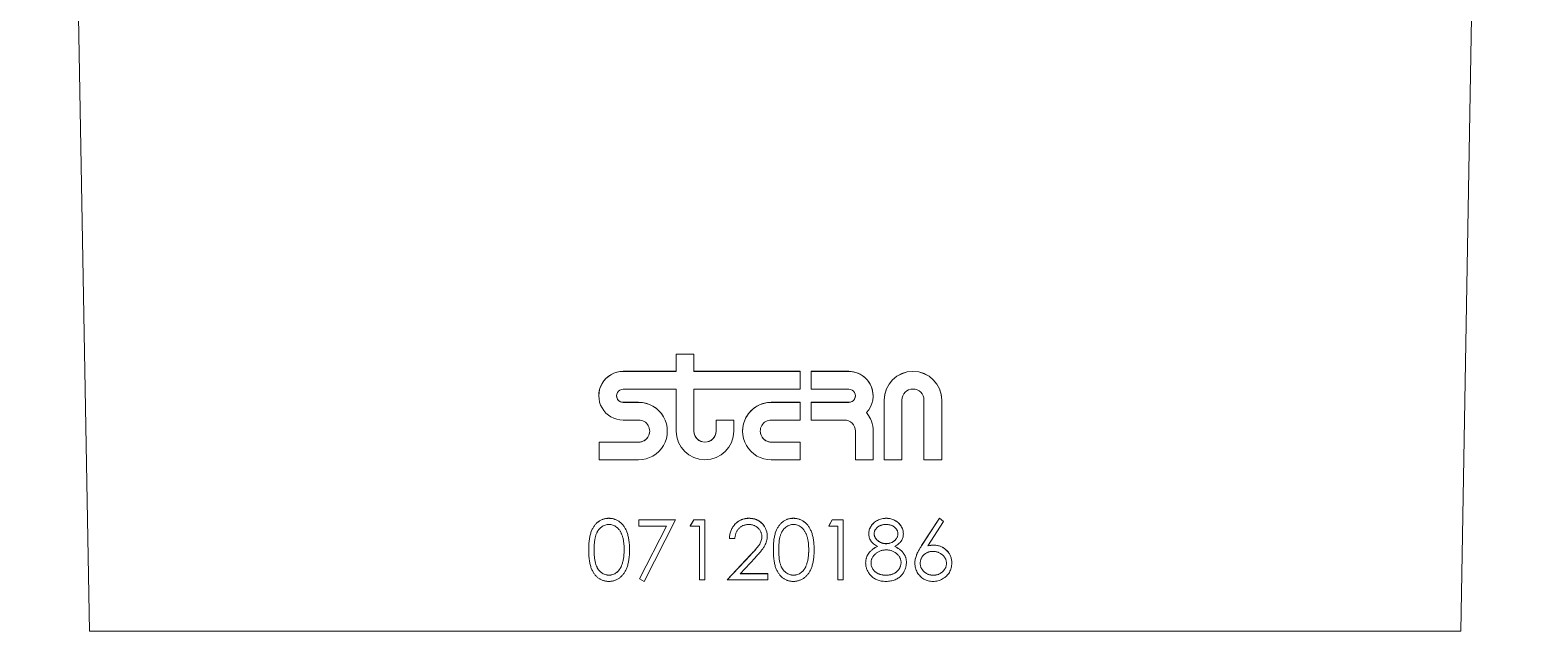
# Model space of a CAD drawing. Header units: millimetres. Extents: x 3 to 208, y 3 to 295.
# Drawn here: x 69.23 to 101.44, y 49.68 to 62.67 of the extents above; entities that cross this region are included whole.
import ezdxf

# ---------------------------------------------------------------- set-up
doc = ezdxf.new("R2010")
doc.units = ezdxf.units.MM

msp = doc.modelspace()

# ---------------------------------------------------------------- linework, layer by layer
at = {"color": 7, "linetype": 'Continuous', "lineweight": 15}
for p, q in [((70.519, 49.675), (69.232, 123.379)), ((101.435, 123.379), (100.149, 49.675)), ((83.199, 55.664), (83.582, 55.664)), ((83.199, 55.662), (83.199, 55.664)), ((83.199, 55.662), (83.582, 55.662)), ((83.199, 55.288), (83.199, 55.662)), ((83.582, 55.662), (83.582, 55.664)), ((83.582, 55.662), (83.582, 55.288)), ((82.053, 55.29), (83.199, 55.29)), ((82.053, 55.288), (83.199, 55.288)), ((83.582, 55.29), (85.874, 55.29)), ((83.582, 55.288), (85.874, 55.288)), ((85.874, 55.288), (85.874, 55.29)), ((85.874, 55.288), (85.874, 54.905)), ((86.927, 55.29), (86.115, 55.29)), ((86.115, 55.288), (86.115, 55.29)), ((86.927, 55.288), (86.115, 55.288)), ((86.115, 55.288), (86.115, 54.905)), ((81.527, 54.764), (81.527, 54.762)), ((83.199, 54.905), (82.053, 54.905)), ((83.199, 53.997), (83.199, 54.905)), ((85.874, 54.905), (83.582, 54.905)), ((83.582, 54.905), (83.582, 53.997)), ((86.115, 54.905), (86.927, 54.905)), ((87.453, 54.762), (87.453, 54.764)), ((82.053, 54.621), (82.386, 54.621)), ((82.053, 54.619), (82.386, 54.619)), ((85.874, 54.621), (85.254, 54.621)), ((85.874, 54.619), (85.254, 54.619)), ((85.874, 54.619), (85.874, 54.621)), ((85.874, 54.236), (85.874, 54.619)), ((86.115, 54.621), (86.927, 54.621)), ((86.115, 54.619), (86.115, 54.621)), ((86.115, 54.619), (86.115, 54.236)), ((86.115, 54.619), (86.927, 54.619)), ((87.692, 54.667), (87.692, 54.669)), ((87.692, 54.667), (87.692, 53.376)), ((88.075, 53.376), (88.075, 54.667)), ((88.553, 54.667), (88.553, 53.376)), ((88.935, 54.667), (88.935, 54.669)), ((88.935, 53.376), (88.935, 54.667)), ((82.053, 54.236), (82.387, 54.236)), ((84.06, 54.238), (84.442, 54.238)), ((84.06, 54.236), (84.06, 54.238)), ((84.06, 53.997), (84.06, 54.236)), ((84.06, 54.236), (84.442, 54.236)), ((84.442, 54.236), (84.442, 54.238)), ((84.442, 54.236), (84.442, 53.997)), ((85.254, 54.236), (85.874, 54.236)), ((86.832, 54.236), (86.115, 54.236)), ((83.008, 53.998), (83.008, 54)), ((84.633, 54), (84.633, 53.998)), ((87.07, 53.998), (87.07, 53.376)), ((87.456, 53.997), (87.456, 53.999)), ((87.456, 53.376), (87.456, 53.997)), ((82.387, 53.761), (81.535, 53.761)), ((81.535, 53.759), (81.535, 53.761)), ((81.535, 53.759), (81.535, 53.376)), ((82.387, 53.759), (81.535, 53.759)), ((85.874, 53.761), (85.254, 53.761)), ((85.874, 53.759), (85.254, 53.759)), ((85.874, 53.759), (85.874, 53.761)), ((85.874, 53.376), (85.874, 53.759)), ((81.535, 53.376), (82.386, 53.376)), ((85.254, 53.376), (85.874, 53.376)), ((87.07, 53.376), (87.456, 53.376)), ((87.692, 53.376), (88.075, 53.376)), ((88.553, 53.376), (88.935, 53.376)), ((81.743, 52.114), (81.743, 52.115)), ((82.39, 52.082), (83.187, 52.082)), ((82.39, 52.08), (82.39, 52.082)), ((82.39, 52.08), (83.187, 52.08)), ((82.39, 51.947), (82.39, 52.08)), ((82.991, 51.947), (82.39, 51.947)), ((82.406, 50.808), (82.99, 51.947)), ((82.406, 50.806), (82.991, 51.947)), ((83.187, 52.08), (82.506, 50.751)), ((83.187, 52.08), (83.187, 52.082)), ((83.503, 51.949), (83.579, 52.082)), ((83.503, 51.947), (83.579, 52.08)), ((83.503, 51.947), (83.503, 51.949)), ((83.703, 51.947), (83.503, 51.947)), ((83.579, 52.082), (83.819, 52.082)), ((83.579, 52.08), (83.579, 52.082)), ((83.579, 52.08), (83.819, 52.08)), ((83.703, 50.784), (83.703, 51.947)), ((83.819, 52.08), (83.819, 52.082)), ((83.819, 52.08), (83.819, 50.784)), ((84.774, 52.114), (84.774, 52.115)), ((85.731, 52.114), (85.731, 52.115)), ((86.495, 51.949), (86.571, 52.082)), ((86.495, 51.947), (86.571, 52.08)), ((86.495, 51.947), (86.495, 51.949)), ((86.694, 51.947), (86.495, 51.947)), ((86.571, 52.082), (86.81, 52.082)), ((86.571, 52.08), (86.571, 52.082)), ((86.571, 52.08), (86.81, 52.08)), ((86.694, 50.784), (86.694, 51.947)), ((86.81, 52.08), (86.81, 52.082)), ((86.81, 52.08), (86.81, 50.784)), ((87.739, 52.114), (87.739, 52.115)), ((88.501, 51.524), (88.888, 52.115)), ((88.501, 51.522), (88.888, 52.114)), ((88.977, 52.043), (88.635, 51.519)), ((88.888, 52.115), (88.977, 52.045)), ((88.888, 52.114), (88.888, 52.115)), ((88.888, 52.114), (88.977, 52.043)), ((88.977, 52.043), (88.977, 52.045)), ((84.351, 51.681), (84.351, 51.683)), ((84.467, 51.681), (84.351, 51.681)), ((85.165, 51.728), (85.165, 51.73)), ((87.359, 51.781), (87.359, 51.783)), ((87.737, 51.565), (87.737, 51.567)), ((88.107, 51.777), (88.107, 51.779)), ((88.769, 51.532), (88.769, 51.534)), ((81.309, 51.432), (81.309, 51.434)), ((82.19, 51.432), (82.19, 51.434)), ((84.301, 50.786), (84.804, 51.323)), ((84.301, 50.784), (84.804, 51.321)), ((84.903, 51.263), (84.579, 50.917)), ((85.298, 51.432), (85.298, 51.434)), ((86.179, 51.432), (86.179, 51.434)), ((81.747, 50.884), (81.747, 50.886)), ((82.025, 51.106), (82.025, 51.108)), ((84.579, 50.917), (85.182, 50.917)), ((84.58, 50.919), (85.182, 50.919)), ((85.182, 50.917), (85.182, 50.919)), ((85.182, 50.917), (85.182, 50.784)), ((85.735, 50.884), (85.735, 50.886)), ((86.014, 51.106), (86.014, 51.108)), ((87.292, 51.151), (87.292, 51.153)), ((87.732, 50.884), (87.732, 50.886)), ((88.173, 51.162), (88.173, 51.164)), ((88.356, 51.146), (88.356, 51.148)), ((88.755, 50.884), (88.755, 50.886)), ((89.154, 51.148), (89.154, 51.15)), ((82.406, 50.806), (82.406, 50.808)), ((82.506, 50.751), (82.406, 50.806)), ((83.819, 50.784), (83.703, 50.784)), ((84.301, 50.784), (84.301, 50.786)), ((85.182, 50.784), (84.301, 50.784)), ((86.81, 50.784), (86.694, 50.784)), ((72.37, 49.675), (70.519, 49.675)), ((72.37, 49.675), (98.297, 49.675)), ((100.149, 49.675), (98.297, 49.675))]:
    msp.add_line(p, q, dxfattribs=at)
for centre, radius, start, end in [((82.053, 54.764), 0.526, 89.9956, 179.9956), ((82.053, 54.762), 0.526, 89.993, 270.007), ((86.927, 54.764), 0.526, 0.0039, 90.0049), ((86.927, 54.762), 0.526, 316.4996, 90.0081), ((88.314, 54.668), 0.621, 0.0066, 179.9934), ((88.314, 54.667), 0.621, 0.0066, 179.9934), ((82.053, 54.762), 0.143, 89.993, 270.007), ((82.053, 54.764), 0.143, 180.0042, 270.0044), ((86.927, 54.762), 0.143, 269.993, 90.007), ((86.927, 54.764), 0.143, 269.9958, 359.9955), ((88.314, 54.667), 0.239, 0.007, 179.993), ((82.386, 53.999), 0.621, 0.0042, 90.0045), ((82.386, 53.998), 0.621, 269.9934, 90.0066), ((85.254, 53.999), 0.621, 89.9948, 179.9965), ((85.254, 53.998), 0.621, 89.9934, 270.0066), ((82.387, 53.998), 0.239, 269.9929, 90.0071), ((85.254, 53.998), 0.239, 89.993, 270.007), ((86.832, 53.998), 0.239, 0.0043, 90.0045), ((86.832, 53.999), 0.624, 0.0006, 40.1932), ((86.832, 53.997), 0.624, 0.0005, 40.1932), ((82.387, 54), 0.239, 269.9956, 359.9957), ((83.821, 53.997), 0.621, 180.0066, 359.9934), ((83.821, 53.999), 0.239, 180.007, 359.993), ((83.821, 53.997), 0.239, 180.007, 359.993), ((85.254, 54), 0.239, 180.0043, 270.0044)]:
    msp.add_arc(centre, radius, start, end, dxfattribs=at)
for points, knots in [([(81.309, 51.434), (81.31, 51.454), (81.31, 51.495), (81.312, 51.554), (81.317, 51.609), (81.323, 51.66), (81.33, 51.708), (81.34, 51.752), (81.351, 51.793), (81.364, 51.83), (81.378, 51.864), (81.394, 51.896), (81.411, 51.926), (81.43, 51.954), (81.45, 51.979), (81.471, 52.003), (81.494, 52.024), (81.519, 52.043), (81.544, 52.06), (81.57, 52.075), (81.597, 52.088), (81.625, 52.098), (81.654, 52.106), (81.683, 52.111), (81.713, 52.115), (81.733, 52.115), (81.743, 52.115)], [0, 0, 0, 0, 0.068595, 0.133246, 0.194313, 0.251279, 0.304513, 0.354235, 0.400481, 0.443411, 0.484015, 0.523252, 0.561042, 0.5979, 0.633518, 0.668314, 0.702496, 0.736685, 0.770293, 0.803437, 0.835913, 0.86846, 0.900847, 0.933467, 0.966258, 1, 1, 1, 1]), ([(81.309, 51.432), (81.31, 51.452), (81.31, 51.493), (81.312, 51.552), (81.317, 51.607), (81.323, 51.658), (81.33, 51.706), (81.34, 51.75), (81.351, 51.791), (81.364, 51.828), (81.378, 51.862), (81.394, 51.894), (81.411, 51.924), (81.43, 51.952), (81.45, 51.977), (81.471, 52.001), (81.494, 52.022), (81.519, 52.041), (81.544, 52.058), (81.57, 52.073), (81.597, 52.086), (81.625, 52.096), (81.654, 52.104), (81.683, 52.109), (81.713, 52.113), (81.733, 52.113), (81.743, 52.114)], [0, 0, 0, 0, 0.068595, 0.133246, 0.194313, 0.251279, 0.304513, 0.354235, 0.400481, 0.443411, 0.484015, 0.523252, 0.561042, 0.5979, 0.633518, 0.668314, 0.702496, 0.736685, 0.770293, 0.803437, 0.835913, 0.86846, 0.900847, 0.933467, 0.966258, 1, 1, 1, 1]), ([(81.747, 51.981), (81.732, 51.98), (81.704, 51.978), (81.661, 51.968), (81.621, 51.949), (81.588, 51.929), (81.564, 51.909), (81.546, 51.893), (81.53, 51.874), (81.515, 51.854), (81.501, 51.832), (81.488, 51.809), (81.476, 51.784), (81.465, 51.757), (81.456, 51.728), (81.448, 51.695), (81.441, 51.659), (81.436, 51.62), (81.431, 51.578), (81.428, 51.532), (81.426, 51.483), (81.426, 51.45), (81.426, 51.432)], [0, 0, 0, 0, 0.0603866, 0.1208832, 0.1827546, 0.247811, 0.2812991, 0.3150876, 0.3497024, 0.3848566, 0.4209662, 0.4585112, 0.4971747, 0.537602, 0.580503, 0.6274675, 0.6783882, 0.7339832, 0.7937467, 0.8577137, 0.9266979, 1, 1, 1, 1]), ([(81.743, 52.115), (81.753, 52.115), (81.774, 52.115), (81.804, 52.111), (81.834, 52.106), (81.862, 52.098), (81.891, 52.088), (81.918, 52.075), (81.945, 52.06), (81.97, 52.043), (81.995, 52.024), (82.019, 52.002), (82.041, 51.978), (82.062, 51.952), (82.081, 51.923), (82.1, 51.893), (82.116, 51.859), (82.132, 51.824), (82.145, 51.786), (82.158, 51.745), (82.168, 51.701), (82.176, 51.653), (82.182, 51.603), (82.187, 51.549), (82.19, 51.492), (82.19, 51.454), (82.19, 51.434)], [0, 0, 0, 0, 0.033788, 0.067194, 0.099862, 0.132567, 0.165151, 0.197913, 0.231319, 0.265083, 0.299255, 0.334399, 0.369943, 0.406284, 0.444064, 0.482998, 0.523354, 0.565537, 0.609613, 0.656391, 0.705885, 0.758325, 0.813832, 0.872795, 0.934722, 1, 1, 1, 1]), ([(81.743, 52.114), (81.753, 52.113), (81.774, 52.113), (81.804, 52.11), (81.834, 52.104), (81.862, 52.096), (81.891, 52.086), (81.918, 52.073), (81.945, 52.058), (81.97, 52.041), (81.995, 52.022), (82.019, 52), (82.041, 51.976), (82.062, 51.95), (82.081, 51.921), (82.1, 51.891), (82.116, 51.857), (82.132, 51.822), (82.145, 51.784), (82.158, 51.743), (82.168, 51.699), (82.176, 51.651), (82.182, 51.601), (82.187, 51.547), (82.19, 51.49), (82.19, 51.452), (82.19, 51.432)], [0, 0, 0, 0, 0.033788, 0.067194, 0.099862, 0.132567, 0.165151, 0.197913, 0.231319, 0.265083, 0.299255, 0.334399, 0.369943, 0.406284, 0.444064, 0.482998, 0.523354, 0.565537, 0.609613, 0.656391, 0.705885, 0.758325, 0.813832, 0.872795, 0.934722, 1, 1, 1, 1]), ([(82.074, 51.432), (82.074, 51.448), (82.073, 51.478), (82.072, 51.523), (82.068, 51.565), (82.064, 51.606), (82.057, 51.644), (82.05, 51.68), (82.041, 51.713), (82.031, 51.745), (82.019, 51.775), (82.007, 51.802), (81.993, 51.828), (81.979, 51.851), (81.963, 51.873), (81.946, 51.892), (81.929, 51.909), (81.904, 51.929), (81.872, 51.949), (81.831, 51.968), (81.789, 51.978), (81.761, 51.98), (81.747, 51.981)], [0, 0, 0, 0, 0.065681, 0.128486, 0.188175, 0.245106, 0.299448, 0.350823, 0.399942, 0.446672, 0.491255, 0.533376, 0.573853, 0.612526, 0.649597, 0.685532, 0.720106, 0.753838, 0.818925, 0.880493, 0.940311, 1, 1, 1, 1]), ([(84.351, 51.683), (84.352, 51.699), (84.353, 51.729), (84.36, 51.773), (84.37, 51.816), (84.384, 51.856), (84.402, 51.894), (84.423, 51.929), (84.448, 51.963), (84.476, 51.994), (84.506, 52.023), (84.539, 52.048), (84.574, 52.068), (84.611, 52.086), (84.649, 52.099), (84.689, 52.109), (84.731, 52.115), (84.759, 52.115), (84.774, 52.115)], [0, 0, 0, 0, 0.0687908, 0.1351033, 0.1989787, 0.2619043, 0.323495, 0.3851954, 0.4469692, 0.5097648, 0.5722506, 0.6334052, 0.6932512, 0.7525832, 0.8125793, 0.8732751, 0.9355499, 1, 1, 1, 1]), ([(84.351, 51.681), (84.352, 51.697), (84.353, 51.727), (84.36, 51.771), (84.37, 51.814), (84.384, 51.854), (84.402, 51.892), (84.423, 51.928), (84.448, 51.961), (84.476, 51.992), (84.506, 52.021), (84.539, 52.046), (84.574, 52.066), (84.611, 52.084), (84.649, 52.097), (84.689, 52.107), (84.731, 52.113), (84.759, 52.113), (84.774, 52.114)], [0, 0, 0, 0, 0.0687908, 0.1351033, 0.1989787, 0.2619043, 0.323495, 0.3851954, 0.4469692, 0.5097648, 0.5722506, 0.6334052, 0.6932512, 0.7525832, 0.8125793, 0.8732751, 0.9355499, 1, 1, 1, 1]), ([(84.768, 51.981), (84.757, 51.98), (84.738, 51.98), (84.708, 51.976), (84.68, 51.97), (84.654, 51.961), (84.628, 51.95), (84.604, 51.937), (84.582, 51.921), (84.561, 51.902), (84.541, 51.882), (84.524, 51.859), (84.509, 51.834), (84.496, 51.808), (84.485, 51.779), (84.477, 51.748), (84.47, 51.716), (84.468, 51.693), (84.467, 51.681)], [0, 0, 0, 0, 0.064439, 0.126547, 0.186887, 0.245878, 0.304041, 0.362191, 0.420976, 0.48066, 0.5406, 0.600689, 0.661936, 0.724443, 0.789038, 0.856314, 0.926352, 1, 1, 1, 1]), ([(85.049, 51.718), (85.049, 51.727), (85.048, 51.744), (85.044, 51.77), (85.038, 51.794), (85.029, 51.818), (85.017, 51.841), (85.003, 51.863), (84.987, 51.884), (84.968, 51.903), (84.947, 51.921), (84.925, 51.937), (84.901, 51.951), (84.877, 51.962), (84.851, 51.97), (84.824, 51.976), (84.796, 51.98), (84.777, 51.98), (84.768, 51.981)], [0, 0, 0, 0, 0.061965, 0.122122, 0.180988, 0.239933, 0.299906, 0.359989, 0.421776, 0.486576, 0.551535, 0.615018, 0.677259, 0.73973, 0.80305, 0.866495, 0.931973, 1, 1, 1, 1]), ([(84.774, 52.115), (84.788, 52.115), (84.816, 52.114), (84.856, 52.109), (84.895, 52.1), (84.932, 52.088), (84.966, 52.071), (84.999, 52.051), (85.03, 52.028), (85.057, 52.001), (85.083, 51.972), (85.104, 51.941), (85.123, 51.909), (85.139, 51.876), (85.15, 51.841), (85.159, 51.805), (85.164, 51.768), (85.165, 51.743), (85.165, 51.73)], [0, 0, 0, 0, 0.069475, 0.136517, 0.200789, 0.26383, 0.325735, 0.387291, 0.449509, 0.512968, 0.576275, 0.63758, 0.697903, 0.757172, 0.816599, 0.876653, 0.93729, 1, 1, 1, 1]), ([(84.774, 52.114), (84.788, 52.113), (84.816, 52.113), (84.856, 52.107), (84.895, 52.098), (84.932, 52.086), (84.966, 52.069), (84.999, 52.049), (85.03, 52.026), (85.057, 51.999), (85.083, 51.97), (85.104, 51.939), (85.123, 51.907), (85.139, 51.874), (85.15, 51.839), (85.159, 51.804), (85.164, 51.766), (85.165, 51.741), (85.165, 51.728)], [0, 0, 0, 0, 0.069475, 0.136517, 0.200789, 0.26383, 0.325735, 0.387291, 0.449509, 0.512968, 0.576275, 0.63758, 0.697903, 0.757172, 0.816599, 0.876653, 0.93729, 1, 1, 1, 1]), ([(85.298, 51.434), (85.298, 51.454), (85.298, 51.495), (85.301, 51.554), (85.305, 51.609), (85.311, 51.66), (85.319, 51.708), (85.328, 51.752), (85.339, 51.793), (85.352, 51.83), (85.367, 51.864), (85.382, 51.896), (85.4, 51.926), (85.419, 51.954), (85.439, 51.979), (85.46, 52.003), (85.483, 52.024), (85.507, 52.043), (85.533, 52.06), (85.559, 52.075), (85.586, 52.088), (85.614, 52.098), (85.642, 52.106), (85.671, 52.111), (85.701, 52.115), (85.721, 52.115), (85.731, 52.115)], [0, 0, 0, 0, 0.068595, 0.133246, 0.194313, 0.251279, 0.304513, 0.354235, 0.400481, 0.443411, 0.484015, 0.523252, 0.561042, 0.5979, 0.633518, 0.668314, 0.702496, 0.736685, 0.770293, 0.803437, 0.835913, 0.86846, 0.900847, 0.933467, 0.966258, 1, 1, 1, 1]), ([(85.298, 51.432), (85.298, 51.452), (85.298, 51.493), (85.301, 51.552), (85.305, 51.607), (85.311, 51.658), (85.319, 51.706), (85.328, 51.75), (85.339, 51.791), (85.352, 51.828), (85.367, 51.862), (85.382, 51.894), (85.4, 51.924), (85.419, 51.952), (85.439, 51.977), (85.46, 52.001), (85.483, 52.022), (85.507, 52.041), (85.533, 52.058), (85.559, 52.073), (85.586, 52.086), (85.614, 52.096), (85.642, 52.104), (85.671, 52.109), (85.701, 52.113), (85.721, 52.113), (85.731, 52.114)], [0, 0, 0, 0, 0.068595, 0.133246, 0.194313, 0.251279, 0.304513, 0.354235, 0.400481, 0.443411, 0.484015, 0.523252, 0.561042, 0.5979, 0.633518, 0.668314, 0.702496, 0.736685, 0.770293, 0.803437, 0.835913, 0.86846, 0.900847, 0.933467, 0.966258, 1, 1, 1, 1]), ([(85.735, 51.981), (85.721, 51.98), (85.692, 51.978), (85.65, 51.968), (85.609, 51.949), (85.577, 51.929), (85.552, 51.909), (85.535, 51.893), (85.518, 51.874), (85.503, 51.854), (85.489, 51.832), (85.476, 51.809), (85.465, 51.784), (85.454, 51.757), (85.444, 51.728), (85.437, 51.695), (85.429, 51.659), (85.424, 51.62), (85.42, 51.578), (85.417, 51.532), (85.415, 51.483), (85.414, 51.45), (85.414, 51.432)], [0, 0, 0, 0, 0.0603866, 0.1208832, 0.1827546, 0.247811, 0.2812991, 0.3150876, 0.3497024, 0.3848566, 0.4209662, 0.4585112, 0.4971747, 0.537602, 0.580503, 0.6274675, 0.6783882, 0.7339832, 0.7937467, 0.8577137, 0.9266979, 1, 1, 1, 1]), ([(85.731, 52.115), (85.742, 52.115), (85.762, 52.115), (85.793, 52.111), (85.822, 52.106), (85.851, 52.098), (85.879, 52.088), (85.907, 52.075), (85.933, 52.06), (85.959, 52.043), (85.984, 52.024), (86.007, 52.002), (86.03, 51.978), (86.051, 51.952), (86.07, 51.923), (86.088, 51.893), (86.105, 51.859), (86.12, 51.824), (86.134, 51.786), (86.146, 51.745), (86.156, 51.701), (86.165, 51.653), (86.171, 51.603), (86.176, 51.549), (86.178, 51.492), (86.179, 51.454), (86.179, 51.434)], [0, 0, 0, 0, 0.033788, 0.067194, 0.099862, 0.132567, 0.165151, 0.197913, 0.231319, 0.265083, 0.299255, 0.334399, 0.369943, 0.406284, 0.444064, 0.482998, 0.523354, 0.565537, 0.609613, 0.656391, 0.705885, 0.758325, 0.813832, 0.872795, 0.934722, 1, 1, 1, 1]), ([(85.731, 52.114), (85.742, 52.113), (85.762, 52.113), (85.793, 52.11), (85.822, 52.104), (85.851, 52.096), (85.879, 52.086), (85.907, 52.073), (85.933, 52.058), (85.959, 52.041), (85.984, 52.022), (86.007, 52), (86.03, 51.976), (86.051, 51.95), (86.07, 51.921), (86.088, 51.891), (86.105, 51.857), (86.12, 51.822), (86.134, 51.784), (86.146, 51.743), (86.156, 51.699), (86.165, 51.651), (86.171, 51.601), (86.176, 51.547), (86.178, 51.49), (86.179, 51.452), (86.179, 51.432)], [0, 0, 0, 0, 0.033788, 0.067194, 0.099862, 0.132567, 0.165151, 0.197913, 0.231319, 0.265083, 0.299255, 0.334399, 0.369943, 0.406284, 0.444064, 0.482998, 0.523354, 0.565537, 0.609613, 0.656391, 0.705885, 0.758325, 0.813832, 0.872795, 0.934722, 1, 1, 1, 1]), ([(86.063, 51.432), (86.062, 51.448), (86.062, 51.478), (86.06, 51.523), (86.057, 51.565), (86.052, 51.606), (86.046, 51.644), (86.039, 51.68), (86.029, 51.713), (86.019, 51.745), (86.008, 51.775), (85.995, 51.802), (85.982, 51.828), (85.967, 51.851), (85.952, 51.873), (85.935, 51.892), (85.917, 51.909), (85.893, 51.929), (85.86, 51.949), (85.82, 51.968), (85.778, 51.978), (85.75, 51.98), (85.735, 51.981)], [0, 0, 0, 0, 0.065681, 0.128486, 0.188175, 0.245106, 0.299448, 0.350823, 0.399942, 0.446672, 0.491255, 0.533376, 0.573853, 0.612526, 0.649597, 0.685532, 0.720106, 0.753838, 0.818925, 0.880493, 0.940311, 1, 1, 1, 1]), ([(87.359, 51.783), (87.359, 51.797), (87.361, 51.824), (87.371, 51.866), (87.387, 51.906), (87.408, 51.946), (87.436, 51.983), (87.468, 52.017), (87.505, 52.046), (87.547, 52.071), (87.592, 52.091), (87.639, 52.105), (87.688, 52.114), (87.722, 52.115), (87.739, 52.115)], [0, 0, 0, 0, 0.0740584, 0.1488704, 0.2266677, 0.3077348, 0.3911572, 0.4739294, 0.5579278, 0.6449893, 0.7333641, 0.821092, 0.9092872, 1, 1, 1, 1]), ([(87.359, 51.781), (87.359, 51.795), (87.361, 51.822), (87.371, 51.864), (87.387, 51.904), (87.408, 51.944), (87.436, 51.981), (87.468, 52.015), (87.505, 52.044), (87.547, 52.069), (87.592, 52.089), (87.639, 52.103), (87.688, 52.112), (87.722, 52.113), (87.739, 52.114)], [0, 0, 0, 0, 0.0740584, 0.1488704, 0.2266677, 0.3077348, 0.3911572, 0.4739294, 0.5579278, 0.6449893, 0.7333641, 0.821092, 0.9092872, 1, 1, 1, 1]), ([(87.732, 51.981), (87.723, 51.98), (87.705, 51.98), (87.679, 51.977), (87.655, 51.973), (87.631, 51.966), (87.608, 51.958), (87.587, 51.947), (87.567, 51.935), (87.548, 51.921), (87.531, 51.906), (87.516, 51.89), (87.504, 51.873), (87.493, 51.856), (87.485, 51.838), (87.48, 51.819), (87.476, 51.799), (87.475, 51.786), (87.475, 51.779)], [0, 0, 0, 0, 0.075243, 0.147209, 0.216447, 0.284025, 0.350655, 0.415031, 0.47963, 0.544652, 0.608044, 0.667828, 0.725114, 0.780992, 0.835527, 0.889438, 0.944072, 1, 1, 1, 1]), ([(87.99, 51.782), (87.99, 51.788), (87.99, 51.8), (87.987, 51.818), (87.981, 51.836), (87.974, 51.853), (87.965, 51.87), (87.953, 51.887), (87.94, 51.903), (87.924, 51.918), (87.907, 51.933), (87.888, 51.946), (87.866, 51.957), (87.843, 51.966), (87.818, 51.972), (87.791, 51.977), (87.762, 51.98), (87.743, 51.98), (87.732, 51.981)], [0, 0, 0, 0, 0.050902, 0.101034, 0.151084, 0.203062, 0.256248, 0.310847, 0.368769, 0.430015, 0.49252, 0.556049, 0.621996, 0.690192, 0.761385, 0.836356, 0.915487, 1, 1, 1, 1]), ([(87.739, 52.115), (87.755, 52.115), (87.788, 52.114), (87.836, 52.105), (87.881, 52.09), (87.925, 52.07), (87.965, 52.046), (88.001, 52.016), (88.033, 51.983), (88.059, 51.945), (88.08, 51.906), (88.095, 51.864), (88.105, 51.822), (88.106, 51.794), (88.107, 51.779)], [0, 0, 0, 0, 0.08941, 0.176306, 0.262626, 0.349446, 0.435498, 0.518928, 0.601355, 0.684256, 0.765807, 0.844877, 0.92228, 1, 1, 1, 1]), ([(87.739, 52.114), (87.755, 52.113), (87.788, 52.112), (87.836, 52.103), (87.881, 52.088), (87.925, 52.068), (87.965, 52.044), (88.001, 52.014), (88.033, 51.981), (88.059, 51.943), (88.08, 51.904), (88.095, 51.862), (88.105, 51.82), (88.106, 51.792), (88.107, 51.777)], [0, 0, 0, 0, 0.08941, 0.176306, 0.262626, 0.349446, 0.435498, 0.518928, 0.601355, 0.684256, 0.765807, 0.844877, 0.92228, 1, 1, 1, 1]), ([(84.804, 51.323), (84.816, 51.335), (84.839, 51.36), (84.873, 51.396), (84.903, 51.429), (84.929, 51.459), (84.952, 51.488), (84.972, 51.513), (84.989, 51.536), (85.006, 51.563), (85.024, 51.596), (85.038, 51.636), (85.047, 51.678), (85.048, 51.706), (85.049, 51.72)], [0, 0, 0, 0, 0.110803, 0.212829, 0.306101, 0.390647, 0.466924, 0.534481, 0.593587, 0.644557, 0.7362, 0.825024, 0.911986, 1, 1, 1, 1]), ([(84.804, 51.321), (84.816, 51.333), (84.839, 51.358), (84.873, 51.394), (84.903, 51.427), (84.929, 51.458), (84.952, 51.486), (84.972, 51.511), (84.989, 51.534), (85.006, 51.561), (85.024, 51.594), (85.038, 51.634), (85.047, 51.676), (85.048, 51.704), (85.049, 51.718)], [0, 0, 0, 0, 0.110803, 0.212829, 0.306101, 0.390647, 0.466924, 0.534481, 0.593587, 0.644557, 0.7362, 0.825024, 0.911986, 1, 1, 1, 1]), ([(85.165, 51.728), (85.165, 51.71), (85.163, 51.674), (85.153, 51.622), (85.136, 51.571), (85.116, 51.53), (85.096, 51.497), (85.078, 51.47), (85.056, 51.44), (85.032, 51.409), (85.004, 51.375), (84.973, 51.34), (84.939, 51.302), (84.915, 51.277), (84.903, 51.263)], [0, 0, 0, 0, 0.098702, 0.195672, 0.292422, 0.391343, 0.444462, 0.504229, 0.570352, 0.642546, 0.722288, 0.807921, 0.90047, 1, 1, 1, 1]), ([(87.548, 51.506), (87.533, 51.514), (87.504, 51.53), (87.465, 51.559), (87.432, 51.591), (87.406, 51.626), (87.385, 51.662), (87.37, 51.701), (87.36, 51.74), (87.359, 51.767), (87.359, 51.781)], [0, 0, 0, 0, 0.1458601, 0.2824259, 0.4108504, 0.5350294, 0.6547011, 0.7701334, 0.8845558, 1, 1, 1, 1]), ([(87.475, 51.781), (87.475, 51.774), (87.476, 51.761), (87.48, 51.741), (87.486, 51.722), (87.495, 51.703), (87.506, 51.685), (87.519, 51.667), (87.535, 51.65), (87.554, 51.633), (87.573, 51.617), (87.594, 51.604), (87.616, 51.593), (87.639, 51.583), (87.662, 51.576), (87.686, 51.571), (87.711, 51.568), (87.728, 51.567), (87.737, 51.567)], [0, 0, 0, 0, 0.054564, 0.107826, 0.161924, 0.21751, 0.274498, 0.334815, 0.397555, 0.464755, 0.532901, 0.600097, 0.665354, 0.731084, 0.796883, 0.863292, 0.930831, 1, 1, 1, 1]), ([(87.475, 51.779), (87.475, 51.772), (87.476, 51.759), (87.48, 51.739), (87.486, 51.72), (87.495, 51.701), (87.506, 51.683), (87.519, 51.665), (87.535, 51.648), (87.554, 51.631), (87.573, 51.616), (87.594, 51.602), (87.616, 51.591), (87.639, 51.581), (87.662, 51.574), (87.686, 51.569), (87.711, 51.566), (87.728, 51.565), (87.737, 51.565)], [0, 0, 0, 0, 0.054564, 0.107826, 0.161924, 0.21751, 0.274498, 0.334815, 0.397555, 0.464755, 0.532901, 0.600097, 0.665354, 0.731084, 0.796883, 0.863292, 0.930831, 1, 1, 1, 1]), ([(87.737, 51.567), (87.748, 51.567), (87.77, 51.568), (87.802, 51.574), (87.834, 51.583), (87.864, 51.596), (87.892, 51.612), (87.917, 51.632), (87.939, 51.654), (87.957, 51.678), (87.972, 51.704), (87.983, 51.731), (87.989, 51.757), (87.99, 51.775), (87.99, 51.784)], [0, 0, 0, 0, 0.08969, 0.178494, 0.266838, 0.356558, 0.445334, 0.530806, 0.614076, 0.697707, 0.779142, 0.855354, 0.928557, 1, 1, 1, 1]), ([(87.737, 51.565), (87.748, 51.565), (87.77, 51.566), (87.802, 51.572), (87.834, 51.582), (87.864, 51.594), (87.892, 51.611), (87.917, 51.63), (87.939, 51.652), (87.957, 51.676), (87.972, 51.703), (87.983, 51.729), (87.989, 51.755), (87.99, 51.773), (87.99, 51.782)], [0, 0, 0, 0, 0.08969, 0.178494, 0.266838, 0.356558, 0.445334, 0.530806, 0.614076, 0.697707, 0.779142, 0.855354, 0.928557, 1, 1, 1, 1]), ([(88.107, 51.777), (88.106, 51.763), (88.105, 51.736), (88.096, 51.695), (88.082, 51.658), (88.061, 51.622), (88.035, 51.589), (88.003, 51.559), (87.965, 51.53), (87.937, 51.514), (87.923, 51.506)], [0, 0, 0, 0, 0.121904, 0.239413, 0.35541, 0.472091, 0.592859, 0.718703, 0.854892, 1, 1, 1, 1]), ([(88.635, 51.521), (88.658, 51.525), (88.702, 51.532), (88.747, 51.533), (88.769, 51.534)], [0, 0, 0, 0, 0.512659, 1, 1, 1, 1]), ([(88.635, 51.519), (88.658, 51.523), (88.702, 51.53), (88.747, 51.531), (88.769, 51.532)], [0, 0, 0, 0, 0.512659, 1, 1, 1, 1]), ([(88.769, 51.534), (88.782, 51.534), (88.808, 51.533), (88.846, 51.527), (88.883, 51.519), (88.918, 51.507), (88.951, 51.491), (88.983, 51.472), (89.014, 51.449), (89.042, 51.423), (89.068, 51.395), (89.091, 51.365), (89.111, 51.333), (89.126, 51.3), (89.139, 51.264), (89.147, 51.228), (89.153, 51.189), (89.153, 51.163), (89.154, 51.15)], [0, 0, 0, 0, 0.065231, 0.128405, 0.190067, 0.250943, 0.311546, 0.372863, 0.435024, 0.499072, 0.563091, 0.62551, 0.68668, 0.747283, 0.808563, 0.870742, 0.934341, 1, 1, 1, 1]), ([(88.769, 51.532), (88.782, 51.532), (88.808, 51.531), (88.846, 51.526), (88.883, 51.517), (88.918, 51.505), (88.951, 51.489), (88.983, 51.47), (89.014, 51.447), (89.042, 51.422), (89.068, 51.393), (89.091, 51.363), (89.111, 51.331), (89.126, 51.298), (89.139, 51.262), (89.147, 51.226), (89.153, 51.187), (89.153, 51.161), (89.154, 51.148)], [0, 0, 0, 0, 0.065231, 0.128405, 0.190067, 0.250943, 0.311546, 0.372863, 0.435024, 0.499072, 0.563091, 0.62551, 0.68668, 0.747283, 0.808563, 0.870742, 0.934341, 1, 1, 1, 1]), ([(81.743, 50.751), (81.733, 50.751), (81.713, 50.751), (81.683, 50.755), (81.654, 50.761), (81.625, 50.769), (81.598, 50.778), (81.571, 50.791), (81.545, 50.806), (81.52, 50.822), (81.496, 50.841), (81.473, 50.862), (81.451, 50.886), (81.431, 50.911), (81.413, 50.939), (81.395, 50.969), (81.379, 51.001), (81.364, 51.036), (81.351, 51.073), (81.34, 51.114), (81.331, 51.158), (81.323, 51.206), (81.317, 51.258), (81.312, 51.313), (81.31, 51.371), (81.31, 51.411), (81.309, 51.432)], [0, 0, 0, 0, 0.033787, 0.066622, 0.099285, 0.131361, 0.163585, 0.196104, 0.228902, 0.262158, 0.295991, 0.330218, 0.36506, 0.400951, 0.43762, 0.475708, 0.515381, 0.556414, 0.599765, 0.646424, 0.696431, 0.749782, 0.806573, 0.867436, 0.931887, 1, 1, 1, 1]), ([(81.426, 51.434), (81.426, 51.417), (81.426, 51.383), (81.428, 51.334), (81.431, 51.289), (81.435, 51.247), (81.441, 51.208), (81.448, 51.172), (81.456, 51.139), (81.465, 51.11), (81.476, 51.083), (81.488, 51.058), (81.5, 51.034), (81.514, 51.013), (81.53, 50.993), (81.546, 50.974), (81.564, 50.958), (81.588, 50.938), (81.621, 50.917), (81.662, 50.899), (81.704, 50.888), (81.733, 50.887), (81.747, 50.886)], [0, 0, 0, 0, 0.072951, 0.141584, 0.205926, 0.265301, 0.320597, 0.371817, 0.41879, 0.461699, 0.502134, 0.540804, 0.578181, 0.614297, 0.649678, 0.684299, 0.718359, 0.752081, 0.817652, 0.879722, 0.939966, 1, 1, 1, 1]), ([(81.426, 51.432), (81.426, 51.415), (81.426, 51.381), (81.428, 51.332), (81.431, 51.287), (81.435, 51.245), (81.441, 51.206), (81.448, 51.17), (81.456, 51.137), (81.465, 51.108), (81.476, 51.081), (81.488, 51.056), (81.5, 51.032), (81.514, 51.011), (81.53, 50.991), (81.546, 50.972), (81.564, 50.956), (81.588, 50.936), (81.621, 50.915), (81.662, 50.897), (81.704, 50.886), (81.733, 50.885), (81.747, 50.884)], [0, 0, 0, 0, 0.072951, 0.141584, 0.205926, 0.265301, 0.320597, 0.371817, 0.41879, 0.461699, 0.502134, 0.540804, 0.578181, 0.614297, 0.649678, 0.684299, 0.718359, 0.752081, 0.817652, 0.879722, 0.939966, 1, 1, 1, 1]), ([(82.19, 51.432), (82.19, 51.412), (82.19, 51.373), (82.187, 51.317), (82.182, 51.263), (82.176, 51.213), (82.168, 51.166), (82.158, 51.122), (82.146, 51.081), (82.132, 51.043), (82.117, 51.008), (82.1, 50.975), (82.083, 50.944), (82.063, 50.916), (82.042, 50.889), (82.02, 50.866), (81.996, 50.844), (81.971, 50.824), (81.945, 50.807), (81.919, 50.792), (81.891, 50.78), (81.863, 50.769), (81.834, 50.761), (81.804, 50.755), (81.774, 50.751), (81.753, 50.751), (81.743, 50.751)], [0, 0, 0, 0, 0.065063, 0.126773, 0.185516, 0.240765, 0.29298, 0.34225, 0.388919, 0.432776, 0.474628, 0.514775, 0.553606, 0.591426, 0.628028, 0.663804, 0.698984, 0.733591, 0.767628, 0.801208, 0.834264, 0.866981, 0.89972, 0.932702, 0.966176, 1, 1, 1, 1]), ([(82.025, 51.108), (82.029, 51.12), (82.037, 51.143), (82.047, 51.18), (82.055, 51.218), (82.062, 51.258), (82.067, 51.299), (82.071, 51.343), (82.074, 51.388), (82.074, 51.419), (82.074, 51.434)], [0, 0, 0, 0, 0.1105883, 0.2245418, 0.3425035, 0.4643241, 0.590756, 0.7222275, 0.8588428, 1, 1, 1, 1]), ([(82.025, 51.106), (82.029, 51.118), (82.037, 51.141), (82.047, 51.178), (82.055, 51.216), (82.062, 51.256), (82.067, 51.297), (82.071, 51.341), (82.074, 51.386), (82.074, 51.417), (82.074, 51.432)], [0, 0, 0, 0, 0.1105883, 0.2245418, 0.3425035, 0.4643241, 0.590756, 0.7222275, 0.8588428, 1, 1, 1, 1]), ([(85.731, 50.751), (85.721, 50.751), (85.701, 50.751), (85.671, 50.755), (85.642, 50.761), (85.614, 50.769), (85.586, 50.778), (85.56, 50.791), (85.534, 50.806), (85.508, 50.822), (85.484, 50.841), (85.461, 50.862), (85.44, 50.886), (85.42, 50.911), (85.401, 50.939), (85.384, 50.969), (85.368, 51.001), (85.353, 51.036), (85.34, 51.073), (85.328, 51.114), (85.319, 51.158), (85.312, 51.206), (85.305, 51.258), (85.301, 51.313), (85.298, 51.371), (85.298, 51.411), (85.298, 51.432)], [0, 0, 0, 0, 0.033787, 0.066622, 0.099285, 0.131361, 0.163585, 0.196104, 0.228902, 0.262158, 0.295991, 0.330218, 0.36506, 0.400951, 0.43762, 0.475708, 0.515381, 0.556414, 0.599765, 0.646424, 0.696431, 0.749782, 0.806573, 0.867436, 0.931887, 1, 1, 1, 1]), ([(85.414, 51.434), (85.414, 51.417), (85.415, 51.383), (85.417, 51.334), (85.42, 51.289), (85.424, 51.247), (85.43, 51.208), (85.436, 51.172), (85.444, 51.139), (85.454, 51.11), (85.464, 51.083), (85.476, 51.058), (85.489, 51.034), (85.503, 51.013), (85.518, 50.993), (85.535, 50.974), (85.552, 50.958), (85.577, 50.938), (85.609, 50.917), (85.65, 50.899), (85.693, 50.888), (85.721, 50.887), (85.735, 50.886)], [0, 0, 0, 0, 0.072951, 0.141584, 0.205926, 0.265301, 0.320597, 0.371817, 0.41879, 0.461699, 0.502134, 0.540804, 0.578181, 0.614297, 0.649678, 0.684299, 0.718359, 0.752081, 0.817652, 0.879722, 0.939966, 1, 1, 1, 1]), ([(85.414, 51.432), (85.414, 51.415), (85.415, 51.381), (85.417, 51.332), (85.42, 51.287), (85.424, 51.245), (85.43, 51.206), (85.436, 51.17), (85.444, 51.137), (85.454, 51.108), (85.464, 51.081), (85.476, 51.056), (85.489, 51.032), (85.503, 51.011), (85.518, 50.991), (85.535, 50.972), (85.552, 50.956), (85.577, 50.936), (85.609, 50.915), (85.65, 50.897), (85.693, 50.886), (85.721, 50.885), (85.735, 50.884)], [0, 0, 0, 0, 0.072951, 0.141584, 0.205926, 0.265301, 0.320597, 0.371817, 0.41879, 0.461699, 0.502134, 0.540804, 0.578181, 0.614297, 0.649678, 0.684299, 0.718359, 0.752081, 0.817652, 0.879722, 0.939966, 1, 1, 1, 1]), ([(86.179, 51.432), (86.179, 51.412), (86.178, 51.373), (86.176, 51.317), (86.171, 51.263), (86.165, 51.213), (86.157, 51.166), (86.146, 51.122), (86.135, 51.081), (86.121, 51.043), (86.106, 51.008), (86.089, 50.975), (86.071, 50.944), (86.052, 50.916), (86.031, 50.889), (86.008, 50.866), (85.985, 50.844), (85.96, 50.824), (85.934, 50.807), (85.907, 50.792), (85.879, 50.78), (85.851, 50.769), (85.822, 50.761), (85.793, 50.755), (85.762, 50.751), (85.742, 50.751), (85.731, 50.751)], [0, 0, 0, 0, 0.065063, 0.126773, 0.185516, 0.240765, 0.29298, 0.34225, 0.388919, 0.432776, 0.474628, 0.514775, 0.553606, 0.591426, 0.628028, 0.663804, 0.698984, 0.733591, 0.767628, 0.801208, 0.834264, 0.866981, 0.89972, 0.932702, 0.966176, 1, 1, 1, 1]), ([(86.014, 51.108), (86.017, 51.12), (86.025, 51.143), (86.036, 51.18), (86.044, 51.218), (86.051, 51.258), (86.056, 51.299), (86.06, 51.343), (86.062, 51.388), (86.062, 51.419), (86.063, 51.434)], [0, 0, 0, 0, 0.1105883, 0.2245418, 0.3425035, 0.4643241, 0.590756, 0.7222275, 0.8588428, 1, 1, 1, 1]), ([(86.014, 51.106), (86.017, 51.118), (86.025, 51.141), (86.036, 51.178), (86.044, 51.216), (86.051, 51.256), (86.056, 51.297), (86.06, 51.341), (86.062, 51.386), (86.062, 51.417), (86.063, 51.432)], [0, 0, 0, 0, 0.1105883, 0.2245418, 0.3425035, 0.4643241, 0.590756, 0.7222275, 0.8588428, 1, 1, 1, 1]), ([(87.292, 51.153), (87.293, 51.162), (87.293, 51.18), (87.296, 51.207), (87.301, 51.232), (87.307, 51.258), (87.316, 51.282), (87.326, 51.306), (87.338, 51.329), (87.352, 51.352), (87.369, 51.373), (87.387, 51.395), (87.409, 51.415), (87.432, 51.435), (87.457, 51.455), (87.486, 51.473), (87.516, 51.491), (87.537, 51.503), (87.548, 51.508)], [0, 0, 0, 0, 0.058854, 0.116315, 0.172675, 0.22878, 0.28458, 0.340257, 0.39663, 0.453507, 0.512318, 0.572648, 0.636022, 0.702363, 0.771483, 0.844184, 0.92007, 1, 1, 1, 1]), ([(87.292, 51.151), (87.293, 51.16), (87.293, 51.178), (87.296, 51.205), (87.301, 51.231), (87.307, 51.256), (87.316, 51.28), (87.326, 51.304), (87.338, 51.327), (87.352, 51.35), (87.369, 51.371), (87.387, 51.393), (87.409, 51.413), (87.432, 51.433), (87.457, 51.453), (87.486, 51.471), (87.516, 51.49), (87.537, 51.501), (87.548, 51.506)], [0, 0, 0, 0, 0.058854, 0.116315, 0.172675, 0.22878, 0.28458, 0.340257, 0.39663, 0.453507, 0.512318, 0.572648, 0.636022, 0.702363, 0.771483, 0.844184, 0.92007, 1, 1, 1, 1]), ([(87.74, 51.432), (87.728, 51.432), (87.706, 51.432), (87.673, 51.427), (87.641, 51.421), (87.61, 51.411), (87.581, 51.399), (87.554, 51.384), (87.528, 51.367), (87.504, 51.347), (87.481, 51.325), (87.462, 51.303), (87.446, 51.279), (87.432, 51.254), (87.421, 51.229), (87.414, 51.202), (87.41, 51.175), (87.409, 51.157), (87.409, 51.147)], [0, 0, 0, 0, 0.071269, 0.139812, 0.206497, 0.271535, 0.336082, 0.400528, 0.464984, 0.53005, 0.594423, 0.655583, 0.714849, 0.772115, 0.828999, 0.885122, 0.942079, 1, 1, 1, 1]), ([(88.057, 51.159), (88.057, 51.168), (88.056, 51.186), (88.052, 51.211), (88.044, 51.236), (88.034, 51.261), (88.021, 51.284), (88.005, 51.307), (87.986, 51.329), (87.964, 51.35), (87.94, 51.369), (87.915, 51.386), (87.889, 51.4), (87.861, 51.412), (87.833, 51.421), (87.803, 51.427), (87.772, 51.432), (87.751, 51.432), (87.74, 51.432)], [0, 0, 0, 0, 0.057339, 0.113063, 0.169181, 0.225775, 0.283826, 0.343454, 0.405907, 0.471392, 0.538003, 0.603064, 0.667602, 0.732225, 0.797005, 0.863048, 0.930357, 1, 1, 1, 1]), ([(87.923, 51.508), (87.933, 51.503), (87.954, 51.492), (87.983, 51.474), (88.01, 51.456), (88.035, 51.438), (88.058, 51.419), (88.079, 51.399), (88.097, 51.378), (88.113, 51.357), (88.127, 51.335), (88.14, 51.313), (88.15, 51.29), (88.158, 51.266), (88.165, 51.242), (88.17, 51.216), (88.172, 51.19), (88.173, 51.173), (88.173, 51.164)], [0, 0, 0, 0, 0.079525, 0.1551, 0.22722, 0.295911, 0.362056, 0.42552, 0.485813, 0.544495, 0.60146, 0.657841, 0.713974, 0.769468, 0.82613, 0.882885, 0.940701, 1, 1, 1, 1]), ([(87.923, 51.506), (87.933, 51.501), (87.954, 51.49), (87.983, 51.473), (88.01, 51.454), (88.035, 51.436), (88.058, 51.417), (88.079, 51.397), (88.097, 51.376), (88.113, 51.355), (88.127, 51.334), (88.14, 51.311), (88.15, 51.288), (88.158, 51.264), (88.165, 51.24), (88.17, 51.214), (88.172, 51.188), (88.173, 51.171), (88.173, 51.162)], [0, 0, 0, 0, 0.079525, 0.1551, 0.22722, 0.295911, 0.362056, 0.42552, 0.485813, 0.544495, 0.60146, 0.657841, 0.713974, 0.769468, 0.82613, 0.882885, 0.940701, 1, 1, 1, 1]), ([(88.356, 51.148), (88.356, 51.161), (88.357, 51.188), (88.364, 51.229), (88.374, 51.272), (88.385, 51.307), (88.397, 51.337), (88.407, 51.36), (88.419, 51.385), (88.432, 51.411), (88.447, 51.437), (88.463, 51.465), (88.482, 51.494), (88.494, 51.514), (88.501, 51.524)], [0, 0, 0, 0, 0.097818, 0.199726, 0.305276, 0.415811, 0.474472, 0.537274, 0.603657, 0.674299, 0.749834, 0.828598, 0.912378, 1, 1, 1, 1]), ([(88.356, 51.146), (88.356, 51.159), (88.357, 51.186), (88.364, 51.227), (88.374, 51.27), (88.385, 51.306), (88.397, 51.335), (88.407, 51.359), (88.419, 51.383), (88.432, 51.409), (88.447, 51.436), (88.463, 51.464), (88.482, 51.492), (88.494, 51.512), (88.501, 51.522)], [0, 0, 0, 0, 0.097818, 0.199726, 0.305276, 0.415811, 0.474472, 0.537274, 0.603657, 0.674299, 0.749834, 0.828598, 0.912378, 1, 1, 1, 1]), ([(88.745, 51.399), (88.735, 51.399), (88.716, 51.398), (88.687, 51.395), (88.661, 51.389), (88.635, 51.381), (88.611, 51.37), (88.588, 51.357), (88.567, 51.342), (88.548, 51.324), (88.53, 51.305), (88.515, 51.284), (88.502, 51.263), (88.491, 51.241), (88.483, 51.217), (88.477, 51.193), (88.473, 51.167), (88.473, 51.15), (88.472, 51.141)], [0, 0, 0, 0, 0.070599, 0.137901, 0.203196, 0.26679, 0.329106, 0.390654, 0.452653, 0.515748, 0.577926, 0.63893, 0.698351, 0.757296, 0.816394, 0.876267, 0.936817, 1, 1, 1, 1]), ([(89.037, 51.141), (89.037, 51.15), (89.037, 51.167), (89.032, 51.193), (89.026, 51.217), (89.017, 51.241), (89.004, 51.263), (88.989, 51.284), (88.972, 51.305), (88.952, 51.324), (88.93, 51.342), (88.907, 51.357), (88.883, 51.37), (88.857, 51.381), (88.831, 51.389), (88.803, 51.395), (88.774, 51.398), (88.755, 51.399), (88.745, 51.399)], [0, 0, 0, 0, 0.061138, 0.119994, 0.178225, 0.236256, 0.294929, 0.354716, 0.41673, 0.480664, 0.545832, 0.609758, 0.672971, 0.736017, 0.799839, 0.864775, 0.931088, 1, 1, 1, 1]), ([(81.747, 50.886), (81.761, 50.886), (81.79, 50.888), (81.832, 50.899), (81.872, 50.916), (81.904, 50.937), (81.929, 50.956), (81.946, 50.972), (81.962, 50.991), (81.977, 51.011), (81.991, 51.033), (82.003, 51.056), (82.015, 51.082), (82.022, 51.099), (82.025, 51.108)], [0, 0, 0, 0, 0.112813, 0.225394, 0.339595, 0.459675, 0.521735, 0.583926, 0.648174, 0.713881, 0.781004, 0.851451, 0.924051, 1, 1, 1, 1]), ([(81.747, 50.884), (81.761, 50.884), (81.79, 50.886), (81.832, 50.897), (81.872, 50.914), (81.904, 50.935), (81.929, 50.954), (81.946, 50.971), (81.962, 50.989), (81.977, 51.009), (81.991, 51.031), (82.003, 51.054), (82.015, 51.08), (82.022, 51.097), (82.025, 51.106)], [0, 0, 0, 0, 0.112813, 0.225394, 0.339595, 0.459675, 0.521735, 0.583926, 0.648174, 0.713881, 0.781004, 0.851451, 0.924051, 1, 1, 1, 1]), ([(85.735, 50.886), (85.75, 50.886), (85.778, 50.888), (85.82, 50.899), (85.861, 50.916), (85.893, 50.937), (85.917, 50.956), (85.935, 50.972), (85.95, 50.991), (85.966, 51.011), (85.979, 51.033), (85.992, 51.056), (86.004, 51.082), (86.01, 51.099), (86.014, 51.108)], [0, 0, 0, 0, 0.112813, 0.225394, 0.339595, 0.459675, 0.521735, 0.583926, 0.648174, 0.713881, 0.781004, 0.851451, 0.924051, 1, 1, 1, 1]), ([(85.735, 50.884), (85.75, 50.884), (85.778, 50.886), (85.82, 50.897), (85.861, 50.914), (85.893, 50.935), (85.917, 50.954), (85.935, 50.971), (85.95, 50.989), (85.966, 51.009), (85.979, 51.031), (85.992, 51.054), (86.004, 51.08), (86.01, 51.097), (86.014, 51.106)], [0, 0, 0, 0, 0.112813, 0.225394, 0.339595, 0.459675, 0.521735, 0.583926, 0.648174, 0.713881, 0.781004, 0.851451, 0.924051, 1, 1, 1, 1]), ([(87.731, 50.751), (87.714, 50.751), (87.68, 50.752), (87.63, 50.758), (87.584, 50.768), (87.542, 50.781), (87.502, 50.799), (87.466, 50.821), (87.433, 50.846), (87.403, 50.875), (87.377, 50.907), (87.355, 50.939), (87.336, 50.973), (87.32, 51.007), (87.307, 51.042), (87.299, 51.078), (87.293, 51.114), (87.293, 51.139), (87.292, 51.151)], [0, 0, 0, 0, 0.078556, 0.152863, 0.22356, 0.290375, 0.355403, 0.418291, 0.480389, 0.543073, 0.604924, 0.664398, 0.721943, 0.778375, 0.83383, 0.888861, 0.944089, 1, 1, 1, 1]), ([(87.409, 51.149), (87.409, 51.137), (87.41, 51.114), (87.418, 51.08), (87.431, 51.047), (87.449, 51.016), (87.471, 50.986), (87.498, 50.96), (87.528, 50.937), (87.563, 50.919), (87.601, 50.904), (87.643, 50.894), (87.686, 50.887), (87.717, 50.886), (87.732, 50.886)], [0, 0, 0, 0, 0.074898, 0.148596, 0.224471, 0.302323, 0.381919, 0.461149, 0.542417, 0.626716, 0.714597, 0.804903, 0.900127, 1, 1, 1, 1]), ([(87.409, 51.147), (87.409, 51.136), (87.41, 51.112), (87.418, 51.078), (87.431, 51.045), (87.449, 51.014), (87.471, 50.984), (87.498, 50.958), (87.528, 50.935), (87.563, 50.917), (87.601, 50.902), (87.643, 50.892), (87.686, 50.885), (87.717, 50.884), (87.732, 50.884)], [0, 0, 0, 0, 0.074898, 0.148596, 0.224471, 0.302323, 0.381919, 0.461149, 0.542417, 0.626716, 0.714597, 0.804903, 0.900127, 1, 1, 1, 1]), ([(88.075, 50.893), (88.065, 50.882), (88.044, 50.859), (88.009, 50.83), (87.971, 50.806), (87.929, 50.786), (87.884, 50.77), (87.836, 50.759), (87.784, 50.752), (87.749, 50.751), (87.731, 50.751)], [0, 0, 0, 0, 0.119283, 0.237093, 0.354796, 0.474576, 0.59746, 0.724926, 0.858883, 1, 1, 1, 1]), ([(87.732, 50.886), (87.744, 50.886), (87.768, 50.887), (87.803, 50.891), (87.835, 50.897), (87.866, 50.906), (87.894, 50.917), (87.921, 50.932), (87.946, 50.948), (87.969, 50.968), (87.99, 50.989), (88.007, 51.011), (88.023, 51.034), (88.035, 51.058), (88.045, 51.082), (88.052, 51.108), (88.056, 51.134), (88.057, 51.152), (88.057, 51.161)], [0, 0, 0, 0, 0.076559, 0.149161, 0.218827, 0.285567, 0.350313, 0.414125, 0.477179, 0.540368, 0.602202, 0.662034, 0.719934, 0.775907, 0.831115, 0.886667, 0.942552, 1, 1, 1, 1]), ([(87.732, 50.884), (87.744, 50.884), (87.768, 50.885), (87.803, 50.889), (87.835, 50.895), (87.866, 50.904), (87.894, 50.915), (87.921, 50.93), (87.946, 50.946), (87.969, 50.966), (87.99, 50.987), (88.007, 51.009), (88.023, 51.032), (88.035, 51.056), (88.045, 51.08), (88.052, 51.106), (88.056, 51.132), (88.057, 51.15), (88.057, 51.159)], [0, 0, 0, 0, 0.076559, 0.149161, 0.218827, 0.285567, 0.350313, 0.414125, 0.477179, 0.540368, 0.602202, 0.662034, 0.719934, 0.775907, 0.831115, 0.886667, 0.942552, 1, 1, 1, 1]), ([(88.173, 51.162), (88.173, 51.149), (88.172, 51.125), (88.167, 51.088), (88.16, 51.053), (88.149, 51.018), (88.135, 50.985), (88.118, 50.953), (88.099, 50.922), (88.083, 50.903), (88.075, 50.893)], [0, 0, 0, 0, 0.128158, 0.253673, 0.377325, 0.499385, 0.622918, 0.745839, 0.871395, 1, 1, 1, 1]), ([(88.749, 50.751), (88.731, 50.752), (88.697, 50.753), (88.646, 50.763), (88.597, 50.779), (88.55, 50.801), (88.507, 50.829), (88.469, 50.863), (88.435, 50.902), (88.407, 50.946), (88.385, 50.993), (88.368, 51.042), (88.358, 51.094), (88.357, 51.128), (88.356, 51.146)], [0, 0, 0, 0, 0.084335, 0.167052, 0.249566, 0.33274, 0.415915, 0.497828, 0.580373, 0.6646, 0.749467, 0.83251, 0.915639, 1, 1, 1, 1]), ([(88.472, 51.143), (88.473, 51.134), (88.473, 51.117), (88.477, 51.092), (88.483, 51.067), (88.493, 51.044), (88.504, 51.021), (88.519, 51), (88.535, 50.98), (88.555, 50.961), (88.576, 50.943), (88.598, 50.928), (88.622, 50.915), (88.646, 50.904), (88.672, 50.896), (88.699, 50.89), (88.726, 50.887), (88.745, 50.886), (88.755, 50.886)], [0, 0, 0, 0, 0.061842, 0.121262, 0.180746, 0.239231, 0.298308, 0.358183, 0.420359, 0.484792, 0.549938, 0.613718, 0.676681, 0.739154, 0.8022, 0.86674, 0.93205, 1, 1, 1, 1]), ([(88.472, 51.141), (88.473, 51.132), (88.473, 51.115), (88.477, 51.09), (88.483, 51.065), (88.493, 51.042), (88.504, 51.02), (88.519, 50.998), (88.535, 50.978), (88.555, 50.959), (88.576, 50.941), (88.598, 50.926), (88.622, 50.913), (88.646, 50.902), (88.672, 50.894), (88.699, 50.888), (88.726, 50.885), (88.745, 50.884), (88.755, 50.884)], [0, 0, 0, 0, 0.061842, 0.121262, 0.180746, 0.239231, 0.298308, 0.358183, 0.420359, 0.484792, 0.549938, 0.613718, 0.676681, 0.739154, 0.8022, 0.86674, 0.93205, 1, 1, 1, 1]), ([(89.154, 51.148), (89.153, 51.13), (89.152, 51.094), (89.142, 51.042), (89.126, 50.993), (89.103, 50.946), (89.074, 50.903), (89.04, 50.865), (89, 50.831), (88.955, 50.803), (88.906, 50.78), (88.855, 50.763), (88.803, 50.753), (88.767, 50.752), (88.749, 50.751)], [0, 0, 0, 0, 0.085948, 0.169125, 0.250399, 0.33229, 0.413364, 0.494172, 0.576022, 0.660757, 0.745783, 0.830044, 0.914028, 1, 1, 1, 1]), ([(88.755, 50.886), (88.765, 50.886), (88.783, 50.887), (88.811, 50.89), (88.838, 50.896), (88.863, 50.904), (88.888, 50.915), (88.911, 50.928), (88.934, 50.943), (88.955, 50.961), (88.974, 50.98), (88.991, 51), (89.005, 51.022), (89.017, 51.044), (89.026, 51.067), (89.033, 51.092), (89.037, 51.117), (89.037, 51.134), (89.037, 51.143)], [0, 0, 0, 0, 0.067962, 0.133283, 0.197835, 0.260892, 0.323377, 0.38635, 0.449638, 0.514795, 0.57924, 0.641814, 0.701359, 0.760727, 0.819222, 0.878716, 0.938147, 1, 1, 1, 1]), ([(88.755, 50.884), (88.765, 50.884), (88.783, 50.885), (88.811, 50.888), (88.838, 50.894), (88.863, 50.902), (88.888, 50.913), (88.911, 50.926), (88.934, 50.941), (88.955, 50.959), (88.974, 50.978), (88.991, 50.998), (89.005, 51.02), (89.017, 51.042), (89.026, 51.065), (89.033, 51.09), (89.037, 51.115), (89.037, 51.132), (89.037, 51.141)], [0, 0, 0, 0, 0.067962, 0.133283, 0.197835, 0.260892, 0.323377, 0.38635, 0.449638, 0.514795, 0.57924, 0.641814, 0.701359, 0.760727, 0.819222, 0.878716, 0.938147, 1, 1, 1, 1])]:
    msp.add_open_spline(points, degree=3, knots=knots, dxfattribs=at)

doc.saveas('drawing.dxf')
